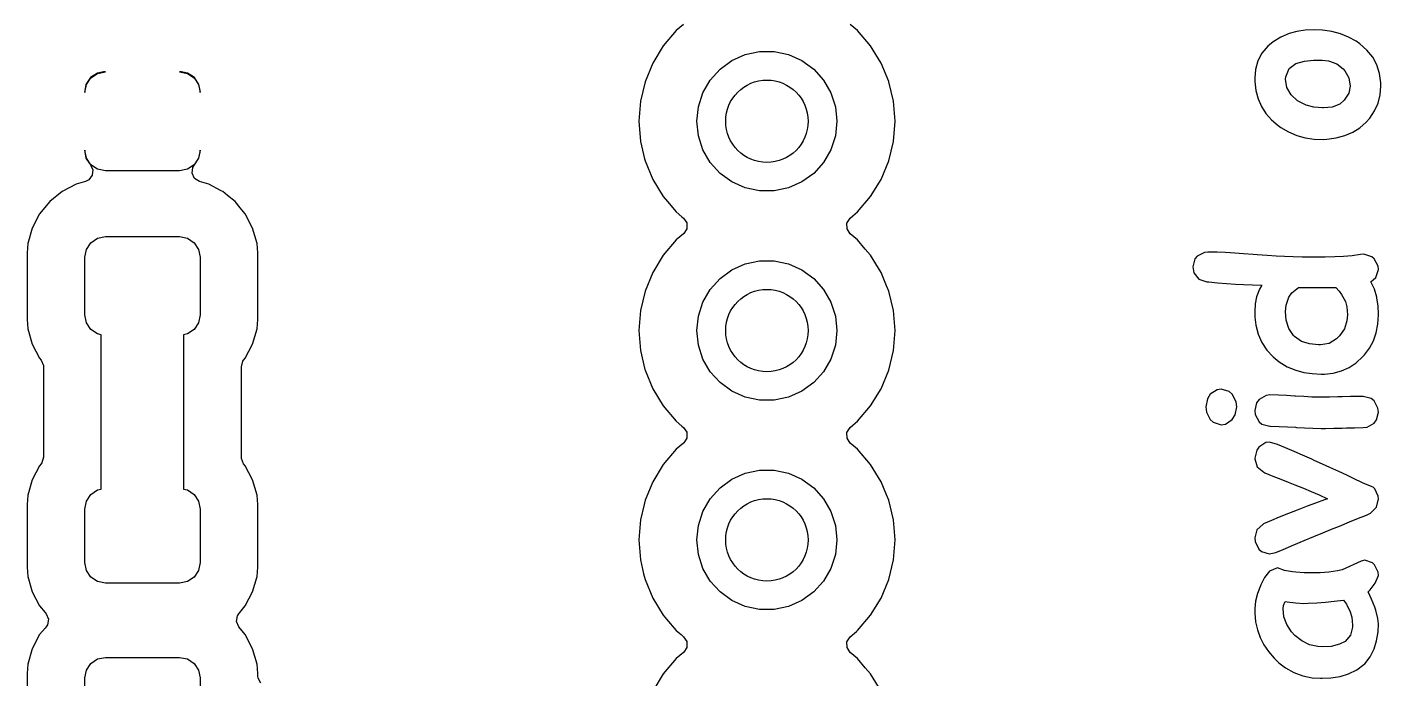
# Model space of a CAD drawing. Extents: x 1.82 to 4.28, y -3.98 to -1.82.
# Drawn here: x 2.346 to 2.993, y -2.566 to -2.255 of the extents above; entities that cross this region are included whole.
import ezdxf

# ---------------------------------------------------------------- set-up
doc = ezdxf.new("R2010")
doc.units = 0
doc.header["$MEASUREMENT"] = 0
doc.layers.add('BLACK', color=7, linetype='CONTINUOUS')

msp = doc.modelspace()

# ---------------------------------------------------------------- linework, layer by layer
at = {"layer": 'BLACK', "linetype": 'CONTINUOUS'}
for p, q in [((2.6567, -2.2567), (2.65046, -2.26401)), ((2.6602, -2.25371), (2.6567, -2.2567)), ((2.7433, -2.2567), (2.7398, -2.25371)), ((2.74954, -2.26401), (2.7433, -2.2567)), ((2.94961, -2.25809), (2.9456, -2.25978)), ((2.95334, -2.25709), (2.94961, -2.25809)), ((2.95733, -2.25648), (2.95334, -2.25709)), ((2.96159, -2.25628), (2.95733, -2.25648)), ((2.96549, -2.25644), (2.96159, -2.25628)), ((2.96993, -2.25707), (2.96549, -2.25644)), ((2.9741, -2.25817), (2.96993, -2.25707)), ((2.65046, -2.26401), (2.64544, -2.2722)), ((2.65046, -2.26401), (2.65046, -2.26401)), ((2.75456, -2.2722), (2.74954, -2.26401)), ((2.74954, -2.26401), (2.74954, -2.26401)), ((2.93942, -2.26411), (2.93659, -2.26742)), ((2.94195, -2.26201), (2.93942, -2.26411)), ((2.9456, -2.25978), (2.94195, -2.26201)), ((2.97801, -2.25975), (2.9741, -2.25817)), ((2.98165, -2.26179), (2.97801, -2.25975)), ((2.98338, -2.26299), (2.98165, -2.26179)), ((2.9868, -2.26599), (2.98338, -2.26299)), ((2.67761, -2.27513), (2.68327, -2.27102)), ((2.68327, -2.27102), (2.68966, -2.26817)), ((2.68966, -2.26817), (2.6965, -2.26672)), ((2.6965, -2.26672), (2.7035, -2.26672)), ((2.7035, -2.26672), (2.71034, -2.26817)), ((2.71034, -2.26817), (2.71673, -2.27102)), ((2.71673, -2.27102), (2.72239, -2.27513)), ((2.93659, -2.26742), (2.9346, -2.27115)), ((2.95696, -2.2712), (2.9613, -2.27075)), ((2.9613, -2.27075), (2.96538, -2.27076)), ((2.96538, -2.27076), (2.9684, -2.27113)), ((2.98952, -2.26935), (2.9868, -2.26599)), ((2.99153, -2.27308), (2.98952, -2.26935)), ((2.38002, -2.27695), (2.37676, -2.27912)), ((2.3769, -2.27926), (2.38009, -2.27713)), ((2.38289, -2.27638), (2.38002, -2.27695)), ((2.38002, -2.27695), (2.38002, -2.27695)), ((2.38009, -2.27713), (2.38386, -2.27638)), ((2.38386, -2.27638), (2.38289, -2.27638)), ((2.42026, -2.27638), (2.41929, -2.27638)), ((2.41929, -2.27638), (2.42306, -2.27713)), ((2.42313, -2.27695), (2.42026, -2.27638)), ((2.42306, -2.27713), (2.42625, -2.27926)), ((2.42639, -2.27912), (2.42313, -2.27695)), ((2.42313, -2.27695), (2.42313, -2.27695)), ((2.64544, -2.2722), (2.64176, -2.28108)), ((2.67293, -2.28033), (2.67761, -2.27513)), ((2.72239, -2.27513), (2.72707, -2.28033)), ((2.75822, -2.28104), (2.75456, -2.2722)), ((2.93346, -2.27531), (2.93315, -2.2792)), ((2.9346, -2.27115), (2.93346, -2.27531)), ((2.94799, -2.27871), (2.94965, -2.27478)), ((2.94965, -2.27478), (2.95287, -2.27242)), ((2.95287, -2.27242), (2.95696, -2.2712)), ((2.9684, -2.27113), (2.97232, -2.27253)), ((2.97232, -2.27253), (2.97549, -2.27497)), ((2.97549, -2.27497), (2.97624, -2.27586)), ((2.97624, -2.27586), (2.97808, -2.27926)), ((2.99283, -2.27716), (2.99153, -2.27308)), ((2.99342, -2.2816), (2.99283, -2.27716)), ((2.37459, -2.28238), (2.37402, -2.28525)), ((2.37402, -2.28622), (2.37476, -2.28245)), ((2.37676, -2.27912), (2.37459, -2.28238)), ((2.37459, -2.28238), (2.37459, -2.28238)), ((2.37476, -2.28245), (2.3769, -2.27926)), ((2.42625, -2.27926), (2.42838, -2.28245)), ((2.42856, -2.28238), (2.42639, -2.27912)), ((2.42838, -2.28245), (2.42913, -2.28622)), ((2.42913, -2.28525), (2.42856, -2.28238)), ((2.42856, -2.28238), (2.42856, -2.28238)), ((2.64176, -2.28108), (2.63952, -2.29042)), ((2.66943, -2.28639), (2.67293, -2.28033)), ((2.72707, -2.28033), (2.73057, -2.28639)), ((2.75824, -2.28108), (2.75822, -2.28104)), ((2.76048, -2.29042), (2.75824, -2.28108)), ((2.93315, -2.2792), (2.93316, -2.2799)), ((2.93316, -2.2799), (2.93319, -2.28101)), ((2.93319, -2.28101), (2.93368, -2.28531)), ((2.94792, -2.2799), (2.94799, -2.27871)), ((2.94848, -2.28378), (2.94792, -2.2799)), ((2.9505, -2.28742), (2.94848, -2.28378)), ((2.97808, -2.27926), (2.97869, -2.28315)), ((2.97869, -2.28315), (2.97808, -2.28659)), ((2.99312, -2.28741), (2.99346, -2.28317)), ((2.99346, -2.28317), (2.99342, -2.2816)), ((2.37402, -2.28525), (2.37402, -2.28622)), ((2.42913, -2.28622), (2.42913, -2.28525)), ((2.42913, -2.28525), (2.42913, -2.28525)), ((2.63952, -2.29042), (2.63877, -2.3)), ((2.66727, -2.29304), (2.66943, -2.28639)), ((2.73057, -2.28639), (2.73273, -2.29304)), ((2.76123, -2.3), (2.76048, -2.29042)), ((2.93368, -2.28531), (2.93472, -2.28929)), ((2.93472, -2.28929), (2.93632, -2.29296)), ((2.9536, -2.29015), (2.9505, -2.28742)), ((2.95397, -2.2904), (2.9536, -2.29015)), ((2.95771, -2.29225), (2.95397, -2.2904)), ((2.97594, -2.28997), (2.97375, -2.29175)), ((2.97808, -2.28659), (2.97594, -2.28997)), ((2.99212, -2.29138), (2.99312, -2.28741)), ((2.66654, -2.3), (2.66727, -2.29304)), ((2.73273, -2.29304), (2.73346, -2.3)), ((2.93632, -2.29296), (2.93845, -2.29632)), ((2.93845, -2.29632), (2.94114, -2.29936)), ((2.96146, -2.29326), (2.95771, -2.29225)), ((2.96555, -2.29364), (2.96146, -2.29326)), ((2.96597, -2.29365), (2.96555, -2.29364)), ((2.97008, -2.29321), (2.96597, -2.29365)), ((2.97375, -2.29175), (2.97008, -2.29321)), ((2.98811, -2.29852), (2.99045, -2.29508)), ((2.99045, -2.29508), (2.99212, -2.29138)), ((2.63877, -2.3), (2.63952, -2.30958)), ((2.66727, -2.30696), (2.66654, -2.3)), ((2.73346, -2.3), (2.73273, -2.30696)), ((2.76048, -2.30958), (2.76123, -2.3)), ((2.94114, -2.29936), (2.94438, -2.30209)), ((2.94438, -2.30209), (2.94558, -2.30293)), ((2.94558, -2.30293), (2.9493, -2.3051)), ((2.98002, -2.30522), (2.98342, -2.30305)), ((2.98342, -2.30305), (2.98648, -2.30036)), ((2.98648, -2.30036), (2.98811, -2.29852)), ((2.63952, -2.30958), (2.63952, -2.30958)), ((2.63952, -2.30958), (2.63952, -2.30958)), ((2.63952, -2.30958), (2.64152, -2.3179)), ((2.66943, -2.31361), (2.66727, -2.30696)), ((2.73273, -2.30696), (2.73057, -2.31361)), ((2.75824, -2.31892), (2.76048, -2.30958)), ((2.9493, -2.3051), (2.95321, -2.30675)), ((2.95321, -2.30675), (2.95731, -2.30789)), ((2.95731, -2.30789), (2.96159, -2.30852)), ((2.96159, -2.30852), (2.96605, -2.30863)), ((2.96605, -2.30863), (2.96763, -2.30855)), ((2.96763, -2.30855), (2.97212, -2.30797)), ((2.97212, -2.30797), (2.97625, -2.30686)), ((2.97625, -2.30686), (2.98002, -2.30522)), ((2.37476, -2.31755), (2.37402, -2.31378)), ((2.37402, -2.31378), (2.37402, -2.31475)), ((2.37402, -2.31475), (2.37459, -2.31762)), ((2.42913, -2.31378), (2.42838, -2.31755)), ((2.42856, -2.31762), (2.42913, -2.31475)), ((2.42913, -2.31475), (2.42913, -2.31378)), ((2.42913, -2.31475), (2.42913, -2.31475)), ((2.67293, -2.31967), (2.66943, -2.31361)), ((2.73057, -2.31361), (2.72707, -2.31967)), ((2.37459, -2.31762), (2.37459, -2.31762)), ((2.37459, -2.31762), (2.37703, -2.32128)), ((2.3769, -2.32074), (2.37476, -2.31755)), ((2.38009, -2.32287), (2.3769, -2.32074)), ((2.37703, -2.32128), (2.3769, -2.32136)), ((2.3769, -2.32136), (2.37781, -2.32302)), ((2.42625, -2.32074), (2.42306, -2.32287)), ((2.42528, -2.32478), (2.42566, -2.32206)), ((2.42566, -2.32206), (2.42617, -2.32131)), ((2.42612, -2.32128), (2.42856, -2.31762)), ((2.42617, -2.32131), (2.42612, -2.32128)), ((2.42838, -2.31755), (2.42625, -2.32074)), ((2.42856, -2.31762), (2.42856, -2.31762)), ((2.64152, -2.3179), (2.64176, -2.31892)), ((2.64176, -2.31892), (2.64544, -2.3278)), ((2.67761, -2.32487), (2.67293, -2.31967)), ((2.72707, -2.31967), (2.72239, -2.32487)), ((2.75456, -2.3278), (2.75824, -2.31892)), ((2.37438, -2.32875), (2.36991, -2.33003)), ((2.37596, -2.32796), (2.37438, -2.32875)), ((2.37761, -2.32576), (2.37596, -2.32796)), ((2.37781, -2.32302), (2.37761, -2.32576)), ((2.38386, -2.32362), (2.38009, -2.32287)), ((2.41929, -2.32362), (2.38386, -2.32362)), ((2.42306, -2.32287), (2.41929, -2.32362)), ((2.42644, -2.32728), (2.42528, -2.32478)), ((2.42877, -2.32875), (2.42644, -2.32728)), ((2.43324, -2.33003), (2.42877, -2.32875)), ((2.64544, -2.3278), (2.65046, -2.33599)), ((2.68327, -2.32898), (2.67761, -2.32487)), ((2.68966, -2.33183), (2.68327, -2.32898)), ((2.71673, -2.32898), (2.71034, -2.33183)), ((2.72239, -2.32487), (2.71673, -2.32898)), ((2.74954, -2.33599), (2.75456, -2.3278)), ((2.36316, -2.33355), (2.35726, -2.33836)), ((2.36991, -2.33003), (2.36316, -2.33355)), ((2.43927, -2.33318), (2.43324, -2.33003)), ((2.43999, -2.33355), (2.43927, -2.33318)), ((2.44227, -2.33541), (2.43999, -2.33355)), ((2.44589, -2.33836), (2.44227, -2.33541)), ((2.6965, -2.33328), (2.68966, -2.33183)), ((2.7035, -2.33328), (2.6965, -2.33328)), ((2.71034, -2.33183), (2.7035, -2.33328)), ((2.35726, -2.33836), (2.35245, -2.34426)), ((2.44829, -2.34131), (2.44589, -2.33836)), ((2.4507, -2.34426), (2.44829, -2.34131)), ((2.65046, -2.33599), (2.65046, -2.33599)), ((2.65046, -2.33599), (2.65249, -2.33836)), ((2.65249, -2.33836), (2.6567, -2.3433)), ((2.7433, -2.3433), (2.74954, -2.33599)), ((2.35245, -2.34426), (2.34893, -2.35101)), ((2.45422, -2.35101), (2.4507, -2.34426)), ((2.6567, -2.3433), (2.65938, -2.34558)), ((2.65938, -2.34558), (2.6602, -2.34629)), ((2.6602, -2.34629), (2.66171, -2.34859)), ((2.66171, -2.34859), (2.66173, -2.35134)), ((2.73827, -2.34866), (2.73974, -2.34633)), ((2.73829, -2.35141), (2.73827, -2.34866)), ((2.73974, -2.34633), (2.7398, -2.34629)), ((2.7398, -2.34629), (2.74103, -2.34523)), ((2.74103, -2.34523), (2.7433, -2.3433)), ((2.34893, -2.35101), (2.34683, -2.35832)), ((2.38009, -2.35587), (2.38386, -2.35512)), ((2.38386, -2.35512), (2.41929, -2.35512)), ((2.41929, -2.35512), (2.42306, -2.35587)), ((2.45632, -2.35832), (2.45422, -2.35101)), ((2.6602, -2.35371), (2.6567, -2.3567)), ((2.66026, -2.35367), (2.6602, -2.35371)), ((2.66173, -2.35134), (2.66026, -2.35367)), ((2.7398, -2.35371), (2.73829, -2.35141)), ((2.7433, -2.3567), (2.7398, -2.35371)), ((2.34683, -2.35832), (2.34644, -2.36279)), ((2.37402, -2.36496), (2.37476, -2.36119)), ((2.37476, -2.36119), (2.3769, -2.358)), ((2.3769, -2.358), (2.38009, -2.35587)), ((2.42306, -2.35587), (2.42625, -2.358)), ((2.42625, -2.358), (2.42838, -2.36119)), ((2.42838, -2.36119), (2.42913, -2.36496)), ((2.45671, -2.36279), (2.45632, -2.35832)), ((2.6567, -2.3567), (2.65046, -2.36401)), ((2.74704, -2.36109), (2.7433, -2.3567)), ((2.7433, -2.3567), (2.7433, -2.3567)), ((2.7433, -2.3567), (2.7433, -2.3567)), ((2.74954, -2.36401), (2.74704, -2.36109)), ((2.34644, -2.36279), (2.34644, -2.39469)), ((2.37402, -2.39252), (2.37402, -2.36496)), ((2.42913, -2.36496), (2.42913, -2.39252)), ((2.45671, -2.39469), (2.45671, -2.36279)), ((2.65046, -2.36401), (2.64544, -2.3722)), ((2.65046, -2.36401), (2.65046, -2.36401)), ((2.68966, -2.36817), (2.6965, -2.36672)), ((2.6965, -2.36672), (2.7035, -2.36672)), ((2.7035, -2.36672), (2.71034, -2.36817)), ((2.75456, -2.3722), (2.74954, -2.36401)), ((2.74954, -2.36401), (2.74954, -2.36401)), ((2.90459, -2.36579), (2.90361, -2.36959)), ((2.90568, -2.36446), (2.90459, -2.36579)), ((2.90915, -2.36267), (2.90568, -2.36446)), ((2.91076, -2.36252), (2.90915, -2.36267)), ((2.9152, -2.36259), (2.91076, -2.36252)), ((2.91916, -2.36275), (2.9152, -2.36259)), ((2.92368, -2.363), (2.91916, -2.36275)), ((2.92785, -2.36327), (2.92368, -2.363)), ((2.93241, -2.3636), (2.92785, -2.36327)), ((2.93434, -2.36375), (2.93241, -2.3636)), ((2.93904, -2.3641), (2.93434, -2.36375)), ((2.94337, -2.36439), (2.93904, -2.3641)), ((2.94731, -2.36462), (2.94337, -2.36439)), ((2.95155, -2.36482), (2.94731, -2.36462)), ((2.9558, -2.36494), (2.95155, -2.36482)), ((2.9579, -2.36496), (2.9558, -2.36494)), ((2.96253, -2.36494), (2.9579, -2.36496)), ((2.96676, -2.36488), (2.96253, -2.36494)), ((2.97149, -2.36475), (2.96676, -2.36488)), ((2.97559, -2.36456), (2.97149, -2.36475)), ((2.97969, -2.36426), (2.97559, -2.36456)), ((2.98376, -2.36371), (2.97969, -2.36426)), ((2.98534, -2.36355), (2.98376, -2.36371)), ((2.98911, -2.36468), (2.98534, -2.36355)), ((2.99028, -2.36573), (2.98911, -2.36468)), ((2.99207, -2.36919), (2.99028, -2.36573)), ((2.64544, -2.3722), (2.64176, -2.38108)), ((2.67761, -2.37513), (2.68327, -2.37102)), ((2.68327, -2.37102), (2.68966, -2.36817)), ((2.71034, -2.36817), (2.71673, -2.37102)), ((2.71673, -2.37102), (2.72239, -2.37513)), ((2.7572, -2.37857), (2.75456, -2.3722)), ((2.90361, -2.36959), (2.90402, -2.37233)), ((2.90402, -2.37233), (2.90646, -2.37538)), ((2.9911, -2.3746), (2.99223, -2.37075)), ((2.99223, -2.37075), (2.99207, -2.36919)), ((2.66943, -2.38639), (2.67293, -2.38033)), ((2.67293, -2.38033), (2.67761, -2.37513)), ((2.72239, -2.37513), (2.72707, -2.38033)), ((2.72707, -2.38033), (2.73057, -2.38639)), ((2.75824, -2.38108), (2.7572, -2.37857)), ((2.90646, -2.37538), (2.91024, -2.37663)), ((2.91024, -2.37663), (2.9112, -2.37675)), ((2.9112, -2.37675), (2.91529, -2.37716)), ((2.91529, -2.37716), (2.91968, -2.37749)), ((2.91968, -2.37749), (2.92397, -2.37775)), ((2.92397, -2.37775), (2.92782, -2.37794)), ((2.92782, -2.37794), (2.93203, -2.37813)), ((2.93203, -2.37813), (2.93661, -2.37831)), ((2.93543, -2.38017), (2.93401, -2.38382)), ((2.93661, -2.37831), (2.93543, -2.38017)), ((2.95093, -2.38191), (2.95403, -2.3794)), ((2.95403, -2.3794), (2.95499, -2.37941)), ((2.95499, -2.37941), (2.9594, -2.37944)), ((2.9594, -2.37944), (2.96384, -2.37946)), ((2.96384, -2.37946), (2.96785, -2.37946)), ((2.96785, -2.37946), (2.97194, -2.3794)), ((2.97194, -2.3794), (2.97344, -2.38119)), ((2.98867, -2.37669), (2.9911, -2.3746)), ((2.9904, -2.38021), (2.98867, -2.37669)), ((2.99151, -2.38408), (2.9904, -2.38021)), ((2.64176, -2.38108), (2.63952, -2.39042)), ((2.66727, -2.39304), (2.66943, -2.38639)), ((2.73057, -2.38639), (2.73273, -2.39304)), ((2.76048, -2.39042), (2.75824, -2.38108)), ((2.93336, -2.38723), (2.93316, -2.39086)), ((2.93401, -2.38382), (2.93336, -2.38723)), ((2.94817, -2.38784), (2.94943, -2.38406)), ((2.94943, -2.38406), (2.95093, -2.38191)), ((2.97344, -2.38119), (2.97459, -2.38281)), ((2.97459, -2.38281), (2.97657, -2.38615)), ((2.97657, -2.38615), (2.97721, -2.38862)), ((2.99155, -2.38433), (2.99151, -2.38408)), ((2.99206, -2.38833), (2.99155, -2.38433)), ((2.37476, -2.39629), (2.37402, -2.39252)), ((2.42913, -2.39252), (2.42838, -2.39629)), ((2.63952, -2.39042), (2.63877, -2.4)), ((2.66654, -2.4), (2.66727, -2.39304)), ((2.73273, -2.39304), (2.73346, -2.4)), ((2.76123, -2.4), (2.76048, -2.39042)), ((2.93316, -2.39086), (2.93315, -2.39108)), ((2.93315, -2.39108), (2.93322, -2.39352)), ((2.93322, -2.39352), (2.93369, -2.39739)), ((2.94792, -2.39086), (2.94817, -2.38784)), ((2.94825, -2.39505), (2.94792, -2.39086)), ((2.97721, -2.38862), (2.97746, -2.39248)), ((2.97746, -2.39248), (2.97722, -2.39526)), ((2.99196, -2.39688), (2.99223, -2.39248)), ((2.99222, -2.39222), (2.99206, -2.38833)), ((2.99223, -2.39248), (2.99222, -2.39222)), ((2.34644, -2.39469), (2.34683, -2.39916)), ((2.34683, -2.39916), (2.34683, -2.39916)), ((2.34683, -2.39916), (2.34683, -2.39916)), ((2.34683, -2.39916), (2.34685, -2.39922)), ((2.34685, -2.39922), (2.34893, -2.40647)), ((2.3769, -2.39948), (2.37476, -2.39629)), ((2.38009, -2.40161), (2.3769, -2.39948)), ((2.42625, -2.39948), (2.42306, -2.40161)), ((2.42838, -2.39629), (2.42625, -2.39948)), ((2.45422, -2.40647), (2.45632, -2.39916)), ((2.45632, -2.39916), (2.45671, -2.39469)), ((2.63877, -2.4), (2.63952, -2.40958)), ((2.66727, -2.40696), (2.66654, -2.4)), ((2.73346, -2.4), (2.73273, -2.40696)), ((2.76048, -2.40958), (2.76123, -2.4)), ((2.93369, -2.39739), (2.93482, -2.40171)), ((2.94939, -2.39895), (2.94825, -2.39505)), ((2.9516, -2.40235), (2.94939, -2.39895)), ((2.97598, -2.39909), (2.97369, -2.40254)), ((2.97722, -2.39526), (2.97598, -2.39909)), ((2.99116, -2.40099), (2.99196, -2.39688)), ((2.34893, -2.40647), (2.35245, -2.41322)), ((2.38189, -2.40197), (2.38009, -2.40161)), ((2.38189, -2.47579), (2.38189, -2.40197)), ((2.42306, -2.40161), (2.42126, -2.40197)), ((2.42126, -2.40197), (2.42126, -2.47579)), ((2.4507, -2.41322), (2.45422, -2.40647)), ((2.93482, -2.40171), (2.93657, -2.40568)), ((2.93657, -2.40568), (2.93893, -2.40929)), ((2.95211, -2.40286), (2.9516, -2.40235)), ((2.95547, -2.40514), (2.95211, -2.40286)), ((2.95939, -2.40639), (2.95547, -2.40514)), ((2.96362, -2.40685), (2.95939, -2.40639)), ((2.96465, -2.40686), (2.96362, -2.40685)), ((2.96868, -2.40615), (2.96465, -2.40686)), ((2.97222, -2.40401), (2.96868, -2.40615)), ((2.97369, -2.40254), (2.97222, -2.40401)), ((2.98796, -2.40834), (2.98983, -2.40481)), ((2.98983, -2.40481), (2.99116, -2.40099)), ((2.35245, -2.41322), (2.35321, -2.41415)), ((2.44994, -2.41415), (2.4507, -2.41322)), ((2.4507, -2.41322), (2.4507, -2.41322)), ((2.63952, -2.40958), (2.63952, -2.40958)), ((2.63952, -2.40958), (2.63952, -2.40958)), ((2.63952, -2.40958), (2.6417, -2.41865)), ((2.66943, -2.41361), (2.66727, -2.40696)), ((2.73273, -2.40696), (2.73057, -2.41361)), ((2.75824, -2.41892), (2.76048, -2.40958)), ((2.93893, -2.40929), (2.94192, -2.41256)), ((2.94192, -2.41256), (2.94479, -2.41492)), ((2.9816, -2.41537), (2.98465, -2.4126)), ((2.98465, -2.4126), (2.98557, -2.41158)), ((2.98557, -2.41158), (2.98796, -2.40834)), ((2.35321, -2.41415), (2.35428, -2.41669)), ((2.35428, -2.41669), (2.35431, -2.41724)), ((2.35431, -2.41724), (2.35431, -2.46052)), ((2.44884, -2.41724), (2.44961, -2.4146)), ((2.44884, -2.46052), (2.44884, -2.41724)), ((2.44961, -2.4146), (2.44994, -2.41415)), ((2.6417, -2.41865), (2.64176, -2.41892)), ((2.64176, -2.41892), (2.64544, -2.4278)), ((2.67293, -2.41967), (2.66943, -2.41361)), ((2.67761, -2.42487), (2.67293, -2.41967)), ((2.72707, -2.41967), (2.72239, -2.42487)), ((2.73057, -2.41361), (2.72707, -2.41967)), ((2.75456, -2.4278), (2.75824, -2.41892)), ((2.94479, -2.41492), (2.94859, -2.41723)), ((2.94859, -2.41723), (2.95278, -2.41896)), ((2.95278, -2.41896), (2.95656, -2.41997)), ((2.97066, -2.42026), (2.97461, -2.4192)), ((2.97461, -2.4192), (2.97825, -2.41758)), ((2.97825, -2.41758), (2.9816, -2.41537)), ((2.68327, -2.42898), (2.67761, -2.42487)), ((2.72239, -2.42487), (2.71673, -2.42898)), ((2.95656, -2.41997), (2.96062, -2.42057)), ((2.96062, -2.42057), (2.96494, -2.42077)), ((2.96494, -2.42077), (2.96642, -2.42074)), ((2.96642, -2.42074), (2.97066, -2.42026)), ((2.64544, -2.4278), (2.65046, -2.43599)), ((2.68966, -2.43183), (2.68327, -2.42898)), ((2.6965, -2.43328), (2.68966, -2.43183)), ((2.71034, -2.43183), (2.7035, -2.43328)), ((2.71673, -2.42898), (2.71034, -2.43183)), ((2.74954, -2.43599), (2.75456, -2.4278)), ((2.91052, -2.43265), (2.90976, -2.43642)), ((2.91191, -2.43044), (2.91052, -2.43265)), ((2.91513, -2.42822), (2.91191, -2.43044)), ((2.91714, -2.42792), (2.91513, -2.42822)), ((2.92096, -2.42911), (2.91714, -2.42792)), ((2.9224, -2.43044), (2.92096, -2.42911)), ((2.92423, -2.43396), (2.9224, -2.43044)), ((2.93856, -2.43096), (2.9352, -2.43287)), ((2.94043, -2.43075), (2.93856, -2.43096)), ((2.94444, -2.43083), (2.94043, -2.43075)), ((2.94831, -2.431), (2.94444, -2.43083)), ((2.95221, -2.43126), (2.94831, -2.431)), ((2.95267, -2.43129), (2.95221, -2.43126)), ((2.95659, -2.43155), (2.95267, -2.43129)), ((2.96051, -2.43174), (2.95659, -2.43155)), ((2.96457, -2.43183), (2.96051, -2.43174)), ((2.96488, -2.43183), (2.96457, -2.43183)), ((2.96895, -2.43178), (2.96488, -2.43183)), ((2.97285, -2.43169), (2.96895, -2.43178)), ((2.97492, -2.43164), (2.97285, -2.43169)), ((2.97886, -2.43153), (2.97492, -2.43164)), ((2.98288, -2.43146), (2.97886, -2.43153)), ((2.98494, -2.43144), (2.98288, -2.43146)), ((2.98877, -2.43244), (2.98494, -2.43144)), ((2.99017, -2.43356), (2.98877, -2.43244)), ((2.65046, -2.43599), (2.65046, -2.43599)), ((2.65046, -2.43599), (2.65046, -2.43599)), ((2.65046, -2.43599), (2.6567, -2.4433)), ((2.7035, -2.43328), (2.6965, -2.43328)), ((2.7433, -2.4433), (2.74954, -2.43599)), ((2.90976, -2.43642), (2.91006, -2.43889)), ((2.91006, -2.43889), (2.91191, -2.44242)), ((2.92378, -2.44021), (2.92453, -2.43642)), ((2.92453, -2.43642), (2.92423, -2.43396)), ((2.93403, -2.43444), (2.93315, -2.43821)), ((2.93315, -2.43821), (2.93335, -2.44013)), ((2.9352, -2.43287), (2.93403, -2.43444)), ((2.99202, -2.43699), (2.99017, -2.43356)), ((2.99134, -2.44268), (2.99223, -2.4389)), ((2.99223, -2.4389), (2.99202, -2.43699)), ((2.6567, -2.4433), (2.65938, -2.44558)), ((2.65938, -2.44558), (2.6602, -2.44629)), ((2.7398, -2.44629), (2.74103, -2.44523)), ((2.74103, -2.44523), (2.7433, -2.4433)), ((2.91191, -2.44242), (2.91334, -2.44376)), ((2.91334, -2.44376), (2.91714, -2.44496)), ((2.91714, -2.44496), (2.91916, -2.44466)), ((2.91916, -2.44466), (2.9224, -2.44242)), ((2.9224, -2.44242), (2.92378, -2.44021)), ((2.93335, -2.44013), (2.9352, -2.44358)), ((2.9352, -2.44358), (2.9366, -2.44468)), ((2.9366, -2.44468), (2.94043, -2.44567)), ((2.94043, -2.44567), (2.94074, -2.44567)), ((2.94074, -2.44567), (2.94481, -2.44576)), ((2.98681, -2.44616), (2.99017, -2.44427)), ((2.99017, -2.44427), (2.99134, -2.44268)), ((2.6602, -2.44629), (2.66171, -2.44859)), ((2.66173, -2.45134), (2.66026, -2.45367)), ((2.66171, -2.44859), (2.66173, -2.45134)), ((2.73827, -2.44866), (2.73974, -2.44633)), ((2.73829, -2.45141), (2.73827, -2.44866)), ((2.7398, -2.45371), (2.73829, -2.45141)), ((2.73974, -2.44633), (2.7398, -2.44629)), ((2.94481, -2.44576), (2.94873, -2.44595)), ((2.94873, -2.44595), (2.95267, -2.44621)), ((2.95267, -2.44621), (2.95312, -2.44625)), ((2.95312, -2.44625), (2.95701, -2.4465)), ((2.95701, -2.4465), (2.96087, -2.44668)), ((2.96087, -2.44668), (2.96488, -2.44675)), ((2.96488, -2.44675), (2.96693, -2.44674)), ((2.96693, -2.44674), (2.97096, -2.44666)), ((2.97096, -2.44666), (2.97492, -2.44656)), ((2.97492, -2.44656), (2.97698, -2.4465)), ((2.97698, -2.4465), (2.98087, -2.44641)), ((2.98087, -2.44641), (2.98494, -2.44637)), ((2.98494, -2.44637), (2.98681, -2.44616)), ((2.6567, -2.4567), (2.65046, -2.46401)), ((2.6602, -2.45371), (2.6567, -2.4567)), ((2.66026, -2.45367), (2.6602, -2.45371)), ((2.7433, -2.4567), (2.7398, -2.45371)), ((2.74954, -2.46401), (2.7433, -2.4567)), ((2.9341, -2.45715), (2.93315, -2.46098)), ((2.93516, -2.45562), (2.9341, -2.45715)), ((2.93838, -2.45348), (2.93516, -2.45562)), ((2.94015, -2.45325), (2.93838, -2.45348)), ((2.94407, -2.45448), (2.94015, -2.45325)), ((2.94789, -2.45603), (2.94407, -2.45448)), ((2.95202, -2.45778), (2.94789, -2.45603)), ((2.95594, -2.45949), (2.95202, -2.45778)), ((2.35245, -2.46454), (2.34893, -2.47128)), ((2.35321, -2.4636), (2.35245, -2.46454)), ((2.35354, -2.46316), (2.35321, -2.4636)), ((2.35431, -2.46052), (2.35354, -2.46316)), ((2.44887, -2.46107), (2.44884, -2.46052)), ((2.44994, -2.4636), (2.44887, -2.46107)), ((2.4507, -2.46454), (2.44994, -2.4636)), ((2.45422, -2.47128), (2.4507, -2.46454)), ((2.65046, -2.46401), (2.64544, -2.4722)), ((2.65046, -2.46401), (2.65046, -2.46401)), ((2.75456, -2.4722), (2.74954, -2.46401)), ((2.74954, -2.46401), (2.74954, -2.46401)), ((2.93315, -2.46098), (2.93315, -2.46126)), ((2.93315, -2.46126), (2.93437, -2.46512)), ((2.93437, -2.46512), (2.93749, -2.46769)), ((2.96041, -2.46148), (2.95594, -2.45949)), ((2.96161, -2.46202), (2.96041, -2.46148)), ((2.96547, -2.46376), (2.96161, -2.46202)), ((2.96911, -2.4654), (2.96547, -2.46376)), ((2.34893, -2.47128), (2.34683, -2.4786)), ((2.45632, -2.4786), (2.45422, -2.47128)), ((2.67761, -2.47513), (2.68327, -2.47102)), ((2.68327, -2.47102), (2.68966, -2.46817)), ((2.68966, -2.46817), (2.6965, -2.46672)), ((2.6965, -2.46672), (2.7035, -2.46672)), ((2.7035, -2.46672), (2.71034, -2.46817)), ((2.71034, -2.46817), (2.71673, -2.47102)), ((2.71673, -2.47102), (2.72239, -2.47513)), ((2.93749, -2.46769), (2.93796, -2.46789)), ((2.93796, -2.46789), (2.94187, -2.46953)), ((2.94187, -2.46953), (2.94559, -2.47103)), ((2.94559, -2.47103), (2.9492, -2.47241)), ((2.97332, -2.46733), (2.96911, -2.4654)), ((2.97718, -2.46911), (2.97332, -2.46733)), ((2.98067, -2.47075), (2.97718, -2.46911)), ((2.98439, -2.47252), (2.98067, -2.47075)), ((2.3769, -2.47828), (2.38009, -2.47614)), ((2.38009, -2.47614), (2.38189, -2.47579)), ((2.42126, -2.47579), (2.42306, -2.47614)), ((2.42306, -2.47614), (2.42625, -2.47828)), ((2.64544, -2.4722), (2.64176, -2.48108)), ((2.67293, -2.48033), (2.67761, -2.47513)), ((2.72239, -2.47513), (2.72707, -2.48033)), ((2.75717, -2.47851), (2.75456, -2.4722)), ((2.9492, -2.47241), (2.95224, -2.47363)), ((2.95224, -2.47363), (2.95643, -2.47534)), ((2.95643, -2.47534), (2.96016, -2.4769)), ((2.96016, -2.4769), (2.96395, -2.47853)), ((2.98605, -2.47333), (2.98439, -2.47252)), ((2.98969, -2.47478), (2.98605, -2.47333)), ((2.99049, -2.47556), (2.98969, -2.47478)), ((2.99214, -2.47916), (2.99049, -2.47556)), ((2.34683, -2.4786), (2.34644, -2.48307)), ((2.34644, -2.48307), (2.34644, -2.513)), ((2.37402, -2.48524), (2.37476, -2.48147)), ((2.37476, -2.48147), (2.3769, -2.47828)), ((2.42625, -2.47828), (2.42838, -2.48147)), ((2.42838, -2.48147), (2.42913, -2.48524)), ((2.45671, -2.48307), (2.45632, -2.4786)), ((2.45671, -2.513), (2.45671, -2.48307)), ((2.64129, -2.48307), (2.63952, -2.49042)), ((2.64176, -2.48108), (2.64129, -2.48307)), ((2.64176, -2.48108), (2.64176, -2.48108)), ((2.64176, -2.48108), (2.64176, -2.48108)), ((2.66943, -2.48639), (2.67293, -2.48033)), ((2.72707, -2.48033), (2.73057, -2.48639)), ((2.75824, -2.48108), (2.75717, -2.47851)), ((2.76048, -2.49042), (2.75824, -2.48108)), ((2.95826, -2.48393), (2.95349, -2.48575)), ((2.96219, -2.48245), (2.95826, -2.48393)), ((2.96643, -2.48086), (2.96219, -2.48245)), ((2.96395, -2.47853), (2.96792, -2.48031)), ((2.96792, -2.48031), (2.96643, -2.48086)), ((2.98852, -2.48714), (2.9913, -2.48428)), ((2.9913, -2.48428), (2.99223, -2.48037)), ((2.99223, -2.48037), (2.99214, -2.47916)), ((2.37402, -2.51083), (2.37402, -2.48524)), ((2.42913, -2.48524), (2.42913, -2.51083)), ((2.63952, -2.49042), (2.63877, -2.5)), ((2.66727, -2.49304), (2.66943, -2.48639)), ((2.73057, -2.48639), (2.73273, -2.49304)), ((2.76123, -2.5), (2.76048, -2.49042)), ((2.94109, -2.49069), (2.9374, -2.49231)), ((2.94475, -2.48918), (2.94109, -2.49069)), ((2.94927, -2.48739), (2.94475, -2.48918)), ((2.95349, -2.48575), (2.94927, -2.48739)), ((2.97844, -2.49141), (2.98275, -2.48966)), ((2.98275, -2.48966), (2.98661, -2.4881)), ((2.98661, -2.4881), (2.98852, -2.48714)), ((2.66654, -2.5), (2.66727, -2.49304)), ((2.73273, -2.49304), (2.73346, -2.5)), ((2.93408, -2.49519), (2.93315, -2.49897)), ((2.93713, -2.49244), (2.93408, -2.49519)), ((2.9374, -2.49231), (2.93713, -2.49244)), ((2.96134, -2.49844), (2.96571, -2.49664)), ((2.96571, -2.49664), (2.96982, -2.49494)), ((2.96982, -2.49494), (2.97369, -2.49336)), ((2.97369, -2.49336), (2.97844, -2.49141)), ((2.63877, -2.5), (2.63952, -2.50958)), ((2.66727, -2.50696), (2.66654, -2.5)), ((2.73346, -2.5), (2.73273, -2.50696)), ((2.76048, -2.50958), (2.76123, -2.5)), ((2.93315, -2.49897), (2.93334, -2.50079)), ((2.93334, -2.50079), (2.93516, -2.50435)), ((2.94672, -2.5045), (2.95185, -2.50237)), ((2.95185, -2.50237), (2.95672, -2.50035)), ((2.95672, -2.50035), (2.96134, -2.49844)), ((2.63952, -2.50958), (2.63952, -2.50958)), ((2.63952, -2.50958), (2.63952, -2.50958)), ((2.63952, -2.50958), (2.6411, -2.51615)), ((2.66943, -2.51361), (2.66727, -2.50696)), ((2.73273, -2.50696), (2.73057, -2.51361)), ((2.75824, -2.51892), (2.76048, -2.50958)), ((2.93516, -2.50435), (2.93637, -2.50548)), ((2.93637, -2.50548), (2.94011, -2.5067)), ((2.94011, -2.5067), (2.94317, -2.50598)), ((2.94317, -2.50598), (2.94672, -2.5045)), ((2.98405, -2.51021), (2.98046, -2.51179)), ((2.98569, -2.50968), (2.98405, -2.51021)), ((2.98937, -2.51091), (2.98569, -2.50968)), ((2.34644, -2.513), (2.34683, -2.51746)), ((2.37476, -2.51459), (2.37402, -2.51083)), ((2.3769, -2.51779), (2.37476, -2.51459)), ((2.42838, -2.51459), (2.42625, -2.51779)), ((2.42913, -2.51083), (2.42838, -2.51459)), ((2.45632, -2.51746), (2.45671, -2.513)), ((2.6411, -2.51615), (2.64176, -2.51892)), ((2.67293, -2.51967), (2.66943, -2.51361)), ((2.73057, -2.51361), (2.72707, -2.51967)), ((2.94026, -2.51492), (2.93781, -2.51795)), ((2.94405, -2.51335), (2.94026, -2.51492)), ((2.94742, -2.5146), (2.94405, -2.51335)), ((2.95122, -2.51528), (2.94742, -2.5146)), ((2.95276, -2.51545), (2.95122, -2.51528)), ((2.95672, -2.51568), (2.95276, -2.51545)), ((2.96028, -2.51574), (2.95672, -2.51568)), ((2.96446, -2.51567), (2.96028, -2.51574)), ((2.96857, -2.51541), (2.96446, -2.51567)), ((2.9727, -2.51484), (2.96857, -2.51541)), ((2.97494, -2.51427), (2.9727, -2.51484)), ((2.97846, -2.51271), (2.97494, -2.51427)), ((2.98046, -2.51179), (2.97846, -2.51271)), ((2.99036, -2.51187), (2.98937, -2.51091)), ((2.99208, -2.51537), (2.99036, -2.51187)), ((2.99223, -2.51693), (2.99208, -2.51537)), ((2.34683, -2.51746), (2.34893, -2.52478)), ((2.38009, -2.51992), (2.3769, -2.51779)), ((2.38386, -2.52067), (2.38009, -2.51992)), ((2.41929, -2.52067), (2.38386, -2.52067)), ((2.42306, -2.51992), (2.41929, -2.52067)), ((2.42625, -2.51779), (2.42306, -2.51992)), ((2.45422, -2.52478), (2.45632, -2.51746)), ((2.64176, -2.51892), (2.64544, -2.5278)), ((2.67761, -2.52487), (2.67293, -2.51967)), ((2.72707, -2.51967), (2.72239, -2.52487)), ((2.75456, -2.5278), (2.75824, -2.51892)), ((2.93583, -2.52194), (2.9345, -2.52559)), ((2.93601, -2.52152), (2.93583, -2.52194)), ((2.93781, -2.51795), (2.93601, -2.52152)), ((2.98826, -2.52383), (2.9907, -2.52064)), ((2.9907, -2.52064), (2.99223, -2.51693)), ((2.34893, -2.52478), (2.34893, -2.52478)), ((2.34893, -2.52478), (2.35245, -2.53153)), ((2.4507, -2.53153), (2.45422, -2.52478)), ((2.64544, -2.5278), (2.65046, -2.53599)), ((2.68327, -2.52898), (2.67761, -2.52487)), ((2.68966, -2.53183), (2.68327, -2.52898)), ((2.71673, -2.52898), (2.71034, -2.53183)), ((2.72239, -2.52487), (2.71673, -2.52898)), ((2.74954, -2.53599), (2.75456, -2.5278)), ((2.93355, -2.52933), (2.93321, -2.53272)), ((2.9345, -2.52559), (2.93355, -2.52933)), ((2.94693, -2.53129), (2.9477, -2.52937)), ((2.9477, -2.52937), (2.9487, -2.52954)), ((2.9487, -2.52954), (2.95265, -2.5301)), ((2.96275, -2.53007), (2.96696, -2.5297)), ((2.96696, -2.5297), (2.97105, -2.52927)), ((2.97105, -2.52927), (2.97559, -2.52872)), ((2.97559, -2.52872), (2.97704, -2.53076)), ((2.9874, -2.52481), (2.98826, -2.52383)), ((2.98902, -2.52838), (2.9874, -2.52481)), ((2.9905, -2.53212), (2.98902, -2.52838)), ((2.35245, -2.53153), (2.35502, -2.53468)), ((2.35502, -2.53468), (2.35553, -2.5353)), ((2.35553, -2.5353), (2.3566, -2.53784)), ((2.44655, -2.53894), (2.44703, -2.53623)), ((2.44703, -2.53623), (2.44762, -2.5353)), ((2.44762, -2.5353), (2.44813, -2.53468)), ((2.44813, -2.53468), (2.4507, -2.53153)), ((2.65046, -2.53599), (2.65046, -2.53599)), ((2.65046, -2.53599), (2.65204, -2.53784)), ((2.6965, -2.53328), (2.68966, -2.53183)), ((2.7035, -2.53328), (2.6965, -2.53328)), ((2.71034, -2.53183), (2.7035, -2.53328)), ((2.7433, -2.5433), (2.74954, -2.53599)), ((2.93321, -2.53272), (2.93315, -2.53341)), ((2.93315, -2.53341), (2.93318, -2.53507)), ((2.93318, -2.53507), (2.93359, -2.5391)), ((2.94668, -2.53272), (2.94693, -2.53129)), ((2.94713, -2.53671), (2.94668, -2.53272)), ((2.95265, -2.5301), (2.95657, -2.53033)), ((2.95657, -2.53033), (2.9587, -2.53029)), ((2.9587, -2.53029), (2.96275, -2.53007)), ((2.97704, -2.53076), (2.97882, -2.53437)), ((2.97882, -2.53437), (2.97953, -2.53687)), ((2.99099, -2.53358), (2.9905, -2.53212)), ((2.99199, -2.53749), (2.99099, -2.53358)), ((2.35503, -2.54209), (2.35245, -2.54525)), ((2.35553, -2.54147), (2.35503, -2.54209)), ((2.35612, -2.54055), (2.35553, -2.54147)), ((2.3566, -2.53784), (2.35612, -2.54055)), ((2.44762, -2.54147), (2.44655, -2.53894)), ((2.4507, -2.54525), (2.44762, -2.54147)), ((2.65204, -2.53784), (2.6567, -2.5433)), ((2.93359, -2.5391), (2.93444, -2.54294)), ((2.94849, -2.54042), (2.94713, -2.53671)), ((2.95074, -2.54383), (2.94849, -2.54042)), ((2.97989, -2.54167), (2.9789, -2.5455)), ((2.97953, -2.53687), (2.97992, -2.54072)), ((2.97992, -2.54072), (2.97989, -2.54167)), ((2.99223, -2.54003), (2.99199, -2.53749)), ((2.99206, -2.54394), (2.99223, -2.54003)), ((2.35245, -2.54525), (2.34893, -2.55199)), ((2.45422, -2.55199), (2.4507, -2.54525)), ((2.6567, -2.5433), (2.65898, -2.54525)), ((2.65898, -2.54525), (2.6602, -2.54629)), ((2.6602, -2.54629), (2.66171, -2.54859)), ((2.66171, -2.54859), (2.66173, -2.55134)), ((2.73827, -2.54866), (2.73974, -2.54633)), ((2.73829, -2.55141), (2.73827, -2.54866)), ((2.73974, -2.54633), (2.7398, -2.54629)), ((2.7398, -2.54629), (2.74283, -2.5437)), ((2.74283, -2.5437), (2.7433, -2.5433)), ((2.93444, -2.54294), (2.93575, -2.5466)), ((2.93575, -2.5466), (2.93751, -2.55008)), ((2.95238, -2.5456), (2.95074, -2.54383)), ((2.95572, -2.54826), (2.95238, -2.5456)), ((2.95935, -2.55005), (2.95572, -2.54826)), ((2.97632, -2.54851), (2.97372, -2.54988)), ((2.9789, -2.5455), (2.97632, -2.54851)), ((2.99027, -2.55202), (2.99141, -2.54821)), ((2.99141, -2.54821), (2.99206, -2.54394)), ((2.34893, -2.55199), (2.34683, -2.55931)), ((2.45632, -2.55931), (2.45422, -2.55199)), ((2.6602, -2.55371), (2.6567, -2.5567)), ((2.66026, -2.55367), (2.6602, -2.55371)), ((2.66173, -2.55134), (2.66026, -2.55367)), ((2.7398, -2.55371), (2.73829, -2.55141)), ((2.7433, -2.5567), (2.7398, -2.55371)), ((2.93751, -2.55008), (2.93972, -2.55336)), ((2.93972, -2.55336), (2.94238, -2.55647)), ((2.96326, -2.55097), (2.95935, -2.55005)), ((2.96555, -2.5511), (2.96326, -2.55097)), ((2.96968, -2.55085), (2.96555, -2.5511)), ((2.97372, -2.54988), (2.96968, -2.55085)), ((2.98833, -2.5559), (2.99027, -2.55202)), ((2.34683, -2.55931), (2.34644, -2.56377)), ((2.37402, -2.56594), (2.37476, -2.56218)), ((2.37476, -2.56218), (2.3769, -2.55899)), ((2.3769, -2.55899), (2.38009, -2.55685)), ((2.38009, -2.55685), (2.38386, -2.5561)), ((2.38386, -2.5561), (2.41929, -2.5561)), ((2.41929, -2.5561), (2.42306, -2.55685)), ((2.42306, -2.55685), (2.42625, -2.55899)), ((2.42625, -2.55899), (2.42838, -2.56218)), ((2.42838, -2.56218), (2.42913, -2.56594)), ((2.45671, -2.56377), (2.45632, -2.55931)), ((2.6567, -2.5567), (2.65046, -2.56401)), ((2.74704, -2.56109), (2.7433, -2.5567)), ((2.7433, -2.5567), (2.7433, -2.5567)), ((2.7433, -2.5567), (2.7433, -2.5567)), ((2.74954, -2.56401), (2.74704, -2.56109)), ((2.94238, -2.55647), (2.94474, -2.55872)), ((2.94474, -2.55872), (2.94785, -2.56112)), ((2.94785, -2.56112), (2.95183, -2.56337)), ((2.97791, -2.56402), (2.98194, -2.5621)), ((2.98194, -2.5621), (2.9853, -2.55956)), ((2.9853, -2.55956), (2.98573, -2.55915)), ((2.98573, -2.55915), (2.98833, -2.5559)), ((2.34644, -2.56377), (2.34644, -2.59371)), ((2.37402, -2.59154), (2.37402, -2.56594)), ((2.42913, -2.56594), (2.42913, -2.57846)), ((2.45671, -2.56501), (2.45671, -2.56377)), ((2.45671, -2.56377), (2.45671, -2.56377)), ((2.45682, -2.56605), (2.45671, -2.56501)), ((2.45814, -2.56847), (2.45682, -2.56605)), ((2.65046, -2.56401), (2.64544, -2.5722)), ((2.65046, -2.56401), (2.65046, -2.56401)), ((2.75456, -2.5722), (2.74954, -2.56401)), ((2.74954, -2.56401), (2.74954, -2.56401)), ((2.95183, -2.56337), (2.95607, -2.56495)), ((2.95607, -2.56495), (2.96058, -2.56585)), ((2.96058, -2.56585), (2.96453, -2.56608)), ((2.96453, -2.56608), (2.96539, -2.56608)), ((2.96539, -2.56608), (2.96948, -2.56585)), ((2.96948, -2.56585), (2.97393, -2.56517)), ((2.97393, -2.56517), (2.97791, -2.56402))]:
    msp.add_line(p, q, dxfattribs=at)
at = {"layer": 'BLACK'}
for centre in [(2.7, -2.3), (2.7, -2.4), (2.7, -2.5)]:
    msp.add_circle(centre, 0.01969, dxfattribs=at)

doc.saveas('drawing.dxf')
